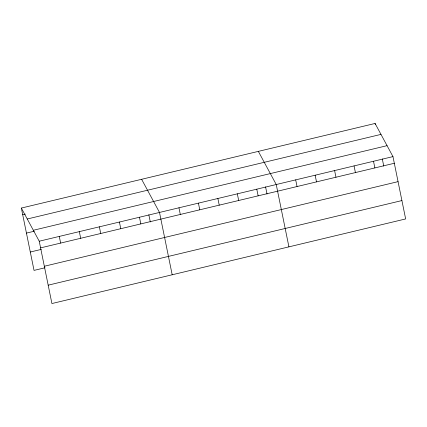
<?xml version="1.0" encoding="UTF-8"?>
<svg xmlns="http://www.w3.org/2000/svg" width="427" height="427" viewBox="0 0 427 427"><rect width="100%" height="100%" fill="white"/><g stroke="black" fill="none" stroke-linecap="round" stroke-linejoin="round"><path stroke-width="0.64" d="M21.35 208.061L375.082 123.456L392.968 156.608L405.65 218.939L51.918 303.544L39.236 241.212L21.35 208.061L34.032 270.392L45.022 267.766M22.706 214.728L25.294 214.108M27.253 219.003L380.985 134.393M33.333 230.276L387.065 145.666M26.442 233.099L34.203 231.242M39.236 241.212L392.968 156.608M40.592 247.879L394.324 163.269M30.296 252.026L41.286 249.395M44.328 266.251L398.06 181.64M48.176 285.172L401.914 200.567M258.351 151.377L276.237 184.528L288.919 246.859M141.62 179.297L159.506 212.449L172.188 274.78M375.082 123.456L375.333 124.668M382.304 158.935L383.761 166.114M373.513 161.262L374.869 167.923M354.058 165.911L355.413 172.577M334.603 170.565L335.958 177.232M315.147 175.219L316.503 181.886M295.692 179.874L297.048 186.535M265.567 186.855L267.03 194.034M256.782 189.182L258.138 195.844M237.327 193.831L238.682 200.498M217.871 198.486L219.227 205.152M198.416 203.14L199.772 209.806M178.961 207.794L180.317 214.455M148.836 214.776L150.299 221.955M139.458 217.242L140.814 223.908M119.416 222.035L120.772 228.701M99.368 226.833L100.724 233.494M79.326 231.626L80.682 238.287M59.278 236.419L60.634 243.086"/></g></svg>
